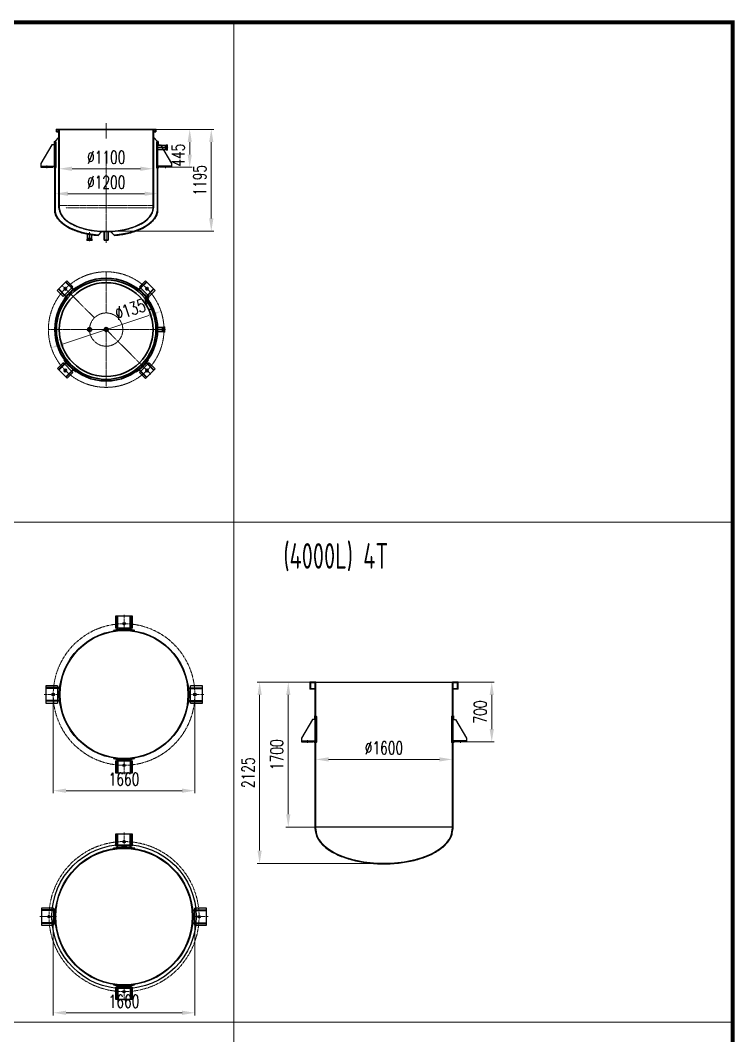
# Model space of a CAD drawing. Header units: inches. Extents: x -169 to 133840, y -13253 to 11464.
# Drawn here: x 26689 to 35066, y -2427 to 9483 of the extents above; entities that cross this region are included whole.
import ezdxf

# ---------------------------------------------------------------- set-up
doc = ezdxf.new("R2010")
doc.units = ezdxf.units.IN
doc.header["$MEASUREMENT"] = 0
for name, pattern in [('ACAD_ISO02W100', [15, 12, -3]), ('CENTER', [50.8, 31.75, -6.35, 6.35, -6.35]), ('CENTER2', [1.125, 0.75, -0.125, 0.125, -0.125]), ('DASHED2', [9.525, 6.35, -3.175])]:
    doc.linetypes.add(name, pattern=pattern)
for name, color, linetype, lineweight in [('00', 93, 'Continuous', 25), ('1', 1, 'Continuous', 15), ('cc', 93, 'Continuous', 15), ('lk', 7, 'Continuous', 30), ('xx', 1, 'ACAD_ISO02W100', 15), ('zx', 1, 'CENTER2', 15), ('中心线', 1, 'CENTER', 18)]:
    doc.layers.add(name, color=color, linetype=linetype, lineweight=lineweight)
doc.styles.get("Standard").update_dxf_attribs({"font": 'isocp.shx', "width": 0.707, "bigfont": 'hztxt.shx'})
doc.styles.add('style1', font='txt.shx', dxfattribs={"width": 0.7})
doc.dimstyles.new('iso-025', dxfattribs={"dimscale": 60, "dimtxt": 2.5, "dimasz": 2.5, "dimexe": 0.5, "dimexo": 0, "dimgap": 1, "dimtad": 1, "dimdec": 0, "dimdsep": 46, "dimtxsty": 'style1', "dimcen": 3, "dimclrd": 256, "dimclre": 256, "dimclrt": 256, "dimadec": 0, "dimazin": 2, "dimtfac": 1, "dimtdec": 0, "dimtmove": 0, "dimatfit": 0, "dimfxl": 0, "dimtolj": 1, "dimtzin": 0, "dimlwd": -1, "dimlwe": -1, "dimarcsym": 0})

# ---------------------------------------------------------------- blocks, each defined once
blk = doc.blocks.new('A$C0A10510D')
at = {"layer": 'lk'}
for p, q in [((14, 56), (0, 56)), ((0, 8), (0, 56)), ((14, 8), (0, 8)), ((18, 64), (14, 56)), ((14, 8), (14, 56)), ((18, 0), (14, 8)), ((21, 64), (18, 64)), ((18, 64), (18, 0)), ((21, 0), (21, 64)), ((21, 0), (18, 0))]:
    blk.add_line(p, q, dxfattribs=at)
at = {"layer": 'xx'}
for p, q in [((21, 54), (0, 54)), ((21, 10), (0, 10))]:
    blk.add_line(p, q, dxfattribs=at)
blk = doc.blocks.new('A$C325A4956')
at = {"layer": 'lk'}
for p, q in [((0, 8), (0, 56)), ((14, 56), (0, 56)), ((14, 8), (0, 8)), ((18, 64), (14, 56)), ((14, 8), (14, 56)), ((18, 0), (14, 8)), ((18, 64), (18, 0)), ((21, 64), (18, 64)), ((21, 0), (18, 0)), ((21, 0), (21, 64))]:
    blk.add_line(p, q, dxfattribs=at)
at = {"layer": 'xx'}
for p, q in [((21, 54), (0, 54)), ((21, 10), (0, 10))]:
    blk.add_line(p, q, dxfattribs=at)
blk = doc.blocks.new('A$C145C76D1')
at = {"layer": 'lk'}
for p, q in [((72, 56), (14, 56)), ((72, 8), (14, 8))]:
    blk.add_line(p, q, dxfattribs=at)
at = {"layer": 'zx'}
blk.add_line((0, 32), (104, 32), dxfattribs=at)
at = {"layer": 'lk'}
blk.add_blockref('A$C0A10510D', (72, 0), dxfattribs=at)
at = {"layer": 'zx'}
blk.add_blockref('A$C325A4956', (72, 0), dxfattribs=at)
blk = doc.blocks.new('A1.5T3')
for p, q in [((5355, 15451), (5355, 15152)), ((5376, 15459), (5363, 15459)), ((5370, 15169), (5370, 15419)), ((5370, 15419), (5400, 15419)), ((5376, 15459), (5376, 15419)), ((5400, 15419), (5530, 15199)), ((5363, 15144), (5376, 15144)), ((5530, 15169), (5370, 15169)), ((5376, 15169), (5376, 15144)), ((5390, 15155), (5390, 15169)), ((5530, 15155), (5390, 15155)), ((5445, 15169), (5445, 15155)), ((5530, 15155), (5460, 15155)), ((5475, 15169), (5475, 15155)), ((5530, 15199), (5530, 15169)), ((5530, 15169), (5530, 15155))]:
    blk.add_line(p, q)
at = {"linetype": 'DASHED2'}
blk.add_line((5368, 15459), (5368, 15144), dxfattribs=at)
for centre, start, end in [((5363, 15451), 90, 180), ((5363, 15152), 180, 270)]:
    blk.add_arc(centre, 8, start, end)
at = {"layer": '中心线'}
blk.add_line((5460, 15144), (5460, 15182), dxfattribs=at)
blk = doc.blocks.new('*D116')
at = {"layer": 'cc'}
for p, q in [((27146, 7693), (27146, 7772)), ((27296, 7742), (28096, 7742)), ((28246, 7693), (28246, 7772))]:
    blk.add_line(p, q, dxfattribs=at)
for points in [[(27296, 7767), (27296, 7717), (27146, 7742)], [(28096, 7767), (28096, 7717), (28246, 7742)]]:
    blk.add_solid(points, dxfattribs=at)
at = {"layer": 'Defpoints', "color": 0}
for p in [(28246, 7742), (27146, 7693), (28246, 7693)]:
    blk.add_point(p, dxfattribs=at)
at = {"layer": 'cc', "insert": (27696, 7877), "char_height": 150, "attachment_point": 5, "style": 'style1'}
blk.add_mtext('\\A1;{\\Ftxt.shx|c0;%%c}1100', dxfattribs=at)
blk = doc.blocks.new('*D117')
at = {"layer": 'cc'}
for p, q in [((27096, 7444), (27096, 7479)), ((27246, 7449), (28146, 7449)), ((28296, 7451), (28296, 7419))]:
    blk.add_line(p, q, dxfattribs=at)
for points in [[(27246, 7474), (27246, 7424), (27096, 7449)], [(28146, 7474), (28146, 7424), (28296, 7449)]]:
    blk.add_solid(points, dxfattribs=at)
at = {"layer": 'Defpoints', "color": 0}
for p in [(27096, 7444), (28296, 7451), (28296, 7449)]:
    blk.add_point(p, dxfattribs=at)
at = {"layer": 'cc', "insert": (27696, 7584), "char_height": 150, "attachment_point": 5, "style": 'style1'}
blk.add_mtext('\\A1;{\\Ftxt.shx|c0;%%c}1200', dxfattribs=at)
blk = doc.blocks.new('*D118')
at = {"layer": 'cc'}
for p, q in [((28202, 8204), (28705, 8204)), ((28675, 8054), (28675, 7909)), ((28391, 7759), (28705, 7759))]:
    blk.add_line(p, q, dxfattribs=at)
for points in [[(28650, 8054), (28700, 8054), (28675, 8204)], [(28650, 7909), (28700, 7909), (28675, 7759)]]:
    blk.add_solid(points, dxfattribs=at)
at = {"layer": 'Defpoints', "color": 0}
for p in [(28202, 8204), (28391, 7759), (28675, 7759)]:
    blk.add_point(p, dxfattribs=at)
at = {"layer": 'cc', "insert": (28540, 7902), "char_height": 150, "attachment_point": 5, "rotation": 90, "style": 'style1'}
blk.add_mtext('\\A1;445', dxfattribs=at)
blk = doc.blocks.new('*D119')
at = {"layer": 'cc'}
blk.add_line((27195, 5689), (28196, 6022), dxfattribs=at)
for points in [[(28188, 6046), (28204, 5998), (28339, 6070)], [(27187, 5713), (27203, 5665), (27053, 5642)]]:
    blk.add_solid(points, dxfattribs=at)
at = {"layer": 'Defpoints', "color": 0}
for p in [(28339, 6070), (27053, 5642)]:
    blk.add_point(p, dxfattribs=at)
at = {"layer": 'cc', "insert": (28019, 6106), "char_height": 150, "attachment_point": 5, "rotation": 18.4048, "style": 'style1'}
blk.add_mtext('\\A1;{\\Ftxt.shx|c0;%%c1356}', dxfattribs=at)
blk = doc.blocks.new('*D120')
at = {"layer": 'cc'}
for p, q in [((28280, 8204), (28958, 8204)), ((28928, 8054), (28928, 7159)), ((27696, 7009), (28958, 7009))]:
    blk.add_line(p, q, dxfattribs=at)
for points in [[(28903, 8054), (28953, 8054), (28928, 8204)], [(28903, 7159), (28953, 7159), (28928, 7009)]]:
    blk.add_solid(points, dxfattribs=at)
at = {"layer": 'Defpoints', "color": 0}
for p in [(28280, 8204), (27696, 7009), (28928, 7009)]:
    blk.add_point(p, dxfattribs=at)
at = {"layer": 'cc', "insert": (28793, 7607), "char_height": 150, "attachment_point": 5, "rotation": 90, "style": 'style1'}
blk.add_mtext('\\A1;1195', dxfattribs=at)
blk = doc.blocks.new('*D195')
at = {"layer": 'cc'}
for p, q in [((27075, 1550), (27075, 417)), ((28735, 1550), (28735, 417)), ((27225, 447), (28585, 447))]:
    blk.add_line(p, q, dxfattribs=at)
for points in [[(27225, 472), (27225, 422), (27075, 447)], [(28585, 472), (28585, 422), (28735, 447)]]:
    blk.add_solid(points, dxfattribs=at)
at = {"layer": 'Defpoints', "color": 0}
for p in [(27075, 1550), (28735, 1550), (28735, 447)]:
    blk.add_point(p, dxfattribs=at)
at = {"layer": 'cc', "insert": (27905, 582), "char_height": 150, "attachment_point": 5, "style": 'style1'}
blk.add_mtext('\\A1;1660', dxfattribs=at)
blk = doc.blocks.new('*D201')
at = {"layer": 'cc'}
for p, q in [((27075, -1055), (27075, -2188)), ((28735, -1056), (28735, -2188)), ((27225, -2158), (28585, -2158))]:
    blk.add_line(p, q, dxfattribs=at)
for points in [[(27225, -2133), (27225, -2183), (27075, -2158)], [(28585, -2133), (28585, -2183), (28735, -2158)]]:
    blk.add_solid(points, dxfattribs=at)
at = {"layer": 'Defpoints', "color": 0}
for p in [(27075, -1055), (28735, -1056), (28735, -2158)]:
    blk.add_point(p, dxfattribs=at)
at = {"layer": 'cc', "insert": (27905, -2023), "char_height": 150, "attachment_point": 5, "style": 'style1'}
blk.add_mtext('\\A1;1660', dxfattribs=at)
blk = doc.blocks.new('*D253')
at = {"layer": 'cc'}
for p, q in [((29980, 1720), (29465, 1720)), ((29495, 1570), (29495, -255)), ((30953, -405), (29465, -405))]:
    blk.add_line(p, q, dxfattribs=at)
for points in [[(29470, 1570), (29520, 1570), (29495, 1720)], [(29470, -255), (29520, -255), (29495, -405)]]:
    blk.add_solid(points, dxfattribs=at)
at = {"layer": 'Defpoints', "color": 0}
for p in [(29980, 1720), (29495, -405), (30953, -405)]:
    blk.add_point(p, dxfattribs=at)
at = {"layer": 'cc', "insert": (29360, 658), "char_height": 150, "attachment_point": 5, "rotation": 90, "style": 'style1'}
blk.add_mtext('\\A1;2125', dxfattribs=at)
blk = doc.blocks.new('*D251')
at = {"layer": 'cc'}
for p, q in [((30158, 1720), (29801, 1720)), ((29831, 1570), (29831, 170)), ((30158, 20), (29801, 20))]:
    blk.add_line(p, q, dxfattribs=at)
for points in [[(29806, 1570), (29856, 1570), (29831, 1720)], [(29806, 170), (29856, 170), (29831, 20)]]:
    blk.add_solid(points, dxfattribs=at)
at = {"layer": 'Defpoints', "color": 0}
for p in [(30158, 1720), (29831, 20), (30158, 20)]:
    blk.add_point(p, dxfattribs=at)
at = {"layer": 'cc', "insert": (29696, 870), "char_height": 150, "attachment_point": 5, "rotation": 90, "style": 'style1'}
blk.add_mtext('\\A1;1700', dxfattribs=at)
blk = doc.blocks.new('*D252')
at = {"layer": 'cc'}
for p, q in [((30153, 1038), (30153, 784)), ((31753, 1010), (31753, 784)), ((30303, 814), (31603, 814))]:
    blk.add_line(p, q, dxfattribs=at)
for points in [[(30303, 839), (30303, 789), (30153, 814)], [(31603, 839), (31603, 789), (31753, 814)]]:
    blk.add_solid(points, dxfattribs=at)
at = {"layer": 'Defpoints', "color": 0}
for p in [(30153, 1038), (31753, 1010), (31753, 814)]:
    blk.add_point(p, dxfattribs=at)
at = {"layer": 'cc', "insert": (30953, 949), "char_height": 150, "attachment_point": 5, "style": 'style1'}
blk.add_mtext('\\A1;%%C1600', dxfattribs=at)
blk = doc.blocks.new('A$C4BBC1FBF')
at = {"layer": 'lk'}
for points in [[(0, 0), (60, 0), (60, 80), (0, 80)], [(3, 3), (57, 3), (57, 77), (3, 77)]]:
    blk.add_lwpolyline(points, close=True, dxfattribs=at)
blk = doc.blocks.new('*D254')
at = {"layer": 'cc'}
for p, q in [((31819, 1720), (32247, 1720)), ((32217, 1570), (32217, 1170)), ((31922, 1020), (32247, 1020))]:
    blk.add_line(p, q, dxfattribs=at)
for points in [[(32192, 1570), (32242, 1570), (32217, 1720)], [(32192, 1170), (32242, 1170), (32217, 1020)]]:
    blk.add_solid(points, dxfattribs=at)
at = {"layer": 'Defpoints', "color": 0}
for p in [(31819, 1720), (31922, 1020), (32217, 1020)]:
    blk.add_point(p, dxfattribs=at)
at = {"layer": 'cc', "insert": (32082, 1370), "char_height": 150, "attachment_point": 5, "rotation": 90, "style": 'style1'}
blk.add_mtext('\\A1;700', dxfattribs=at)

msp = doc.modelspace()

# ---------------------------------------------------------------- linework, layer by layer
at = {"lineweight": 30}
for p, q in [((27235.8, 6428.5), (27122.6, 6315.3)), ((27122.6, 6315.3), (27192.9, 6245)), ((27135, 6327.7), (27223.4, 6239.3)), ((27139.3, 6332), (27227.1, 6244.1)), ((27289.4, 6341.6), (27209.5, 6261.7)), ((27219.2, 6411.9), (27307, 6324)), ((27223.4, 6416.1), (27311.8, 6327.7)), ((27306.1, 6358.2), (27235.8, 6428.5)), ((27283.6, 6347.4), (27287.9, 6351.6)), ((27306.1, 6358.2), (27293.7, 6345.8)), ((27345.5, 6344.7), (27342.2, 6349.7)), ((28045.5, 6344.7), (28048.8, 6349.7)), ((28167.6, 6416.1), (28079.2, 6327.7)), ((28171.9, 6411.9), (28084, 6324)), ((28155.2, 6428.5), (28085, 6358.2)), ((28097.3, 6345.8), (28085, 6358.2)), ((28181.5, 6261.7), (28101.6, 6341.6)), ((28103.2, 6351.6), (28107.4, 6347.4)), ((28268.4, 6315.3), (28155.2, 6428.5)), ((28251.8, 6332), (28163.9, 6244.1)), ((28256, 6327.7), (28167.6, 6239.3)), ((28198.1, 6245), (28268.4, 6315.3)), ((27205.3, 6257.4), (27192.9, 6245)), ((27199.5, 6263.3), (27203.7, 6267.5)), ((27206.4, 6205.6), (27201.4, 6208.9)), ((28184.6, 6205.6), (28189.6, 6208.9)), ((28198.1, 6245), (28185.7, 6257.4)), ((28187.3, 6267.5), (28191.5, 6263.3)), ((27206.4, 5505.6), (27201.4, 5502.3)), ((28184.6, 5505.6), (28189.6, 5502.3)), ((27192.9, 5466.2), (27125.6, 5398.9)), ((27125.6, 5398.9), (27238.8, 5285.7)), ((27137, 5385.5), (27223.4, 5471.9)), ((27140.9, 5380.9), (27227.1, 5467.1)), ((27192.9, 5466.2), (27205.3, 5453.8)), ((27203.7, 5443.7), (27199.5, 5448)), ((27209.5, 5449.5), (27289.4, 5369.6)), ((27222.2, 5302.4), (27307, 5387.2)), ((27225.4, 5297.1), (27311.8, 5383.5)), ((27287.9, 5359.6), (27283.6, 5363.8)), ((27293.7, 5365.4), (27306.1, 5353)), ((27345.5, 5366.5), (27342.2, 5361.5)), ((28045.5, 5366.5), (28048.8, 5361.5)), ((28167.6, 5295.1), (28079.2, 5383.5)), ((28171.9, 5299.3), (28084, 5387.2)), ((28085, 5353), (28097.3, 5365.4)), ((28101.6, 5369.6), (28181.5, 5449.5)), ((28107.4, 5363.8), (28103.2, 5359.6)), ((28155.2, 5282.7), (28268.4, 5395.9)), ((28251.8, 5379.3), (28163.9, 5467.1)), ((28256, 5383.5), (28167.6, 5471.9)), ((28185.7, 5453.8), (28198.1, 5466.2)), ((28191.5, 5448), (28187.3, 5443.7)), ((28268.4, 5395.9), (28198.1, 5466.2)), ((27238.8, 5285.7), (27306.1, 5353)), ((28085, 5353), (28155.2, 5282.7))]:
    msp.add_line(p, q, dxfattribs=at)
for p, q in [((28005.2, 2494.1), (27805.2, 2494.1)), ((27805.2, 2494.1), (27805.2, 2354.1)), ((27825.2, 2334.1), (27825.2, 2494.1)), ((27833.2, 2335.3), (27833.2, 2494.1)), ((27977.2, 2335.3), (27977.2, 2494.1)), ((27985.2, 2494.1), (27985.2, 2334.1)), ((27985.2, 2354.1), (27985.2, 2494.1)), ((28005.2, 2354.1), (28005.2, 2494.1)), ((27782.4, 2318.8), (27780.8, 2326.6)), ((27825.2, 2354.1), (27805.2, 2354.1)), ((27825.2, 2364.1), (27833.2, 2364.1)), ((27977.2, 2354.1), (27833.2, 2354.1)), ((27985.2, 2364.1), (27977.2, 2364.1)), ((27985.2, 2334.1), (27985.2, 2364.1)), ((28005.2, 2354.1), (27985.2, 2354.1)), ((28027.9, 2318.8), (28029.5, 2326.6)), ((26986.2, 1675.6), (26986.2, 1475.6)), ((27126.2, 1675.6), (26986.2, 1675.6)), ((27126.2, 1675.6), (27126.2, 1655.6)), ((27161.5, 1698.3), (27153.7, 1699.9)), ((28648.4, 1697.8), (28656.2, 1699.5)), ((28683.7, 1655.1), (28683.7, 1675.1)), ((28823.7, 1675.1), (28683.7, 1675.1)), ((28823.7, 1475.1), (28823.7, 1675.1)), ((30147.5, -4.8), (30147.5, 1720.2)), ((30153.5, 1720.2), (30147.5, 1720.2)), ((30153.5, -4.8), (30153.5, 1720.2)), ((30153.5, 1720.2), (31753.5, 1720.2)), ((31753.5, 1720.2), (31753.5, -4.8)), ((31753.5, 1720.2), (31759.5, 1720.2)), ((31759.5, 1720.2), (31759.5, -4.8)), ((27126.2, 1655.6), (26986.2, 1655.6)), ((26986.2, 1655.6), (27146.2, 1655.6)), ((27145, 1647.6), (26986.2, 1647.6)), ((27146.2, 1655.6), (27116.2, 1655.6)), ((27116.2, 1655.6), (27116.2, 1647.6)), ((27126.2, 1647.6), (27126.2, 1503.6)), ((28663.7, 1655.1), (28823.7, 1655.1)), ((28664.9, 1647.1), (28823.7, 1647.1)), ((28683.7, 1503.1), (28683.7, 1647.1)), ((28693.7, 1655.1), (28693.7, 1647.1)), ((27145, 1503.6), (26986.2, 1503.6)), ((27146.2, 1495.6), (26986.2, 1495.6)), ((26986.2, 1475.6), (27126.2, 1475.6)), ((27116.2, 1495.6), (27116.2, 1503.6)), ((27126.2, 1495.6), (27126.2, 1475.6)), ((27161.5, 1452.8), (27153.7, 1451.2)), ((28648.4, 1452.4), (28656.2, 1450.8)), ((28663.7, 1495.1), (28693.7, 1495.1)), ((28823.7, 1495.1), (28663.7, 1495.1)), ((28664.9, 1503.1), (28823.7, 1503.1)), ((28683.7, 1475.1), (28683.7, 1495.1)), ((28683.7, 1495.1), (28823.7, 1495.1)), ((28683.7, 1475.1), (28823.7, 1475.1)), ((28693.7, 1495.1), (28693.7, 1503.1)), ((27782, 831.9), (27780.4, 824.1)), ((27804.7, 796.6), (27824.7, 796.6)), ((27804.7, 796.6), (27804.7, 656.6)), ((27824.7, 816.6), (27824.7, 786.6)), ((27824.7, 656.6), (27824.7, 816.6)), ((27824.7, 796.6), (27824.7, 656.6)), ((27824.7, 786.6), (27832.7, 786.6)), ((27832.7, 815.4), (27832.7, 656.6)), ((27832.7, 796.6), (27976.7, 796.6)), ((27976.7, 815.4), (27976.7, 656.6)), ((27984.7, 786.6), (27976.7, 786.6)), ((27984.7, 816.6), (27984.7, 656.6)), ((27984.7, 796.6), (28004.7, 796.6)), ((28004.7, 656.6), (28004.7, 796.6)), ((28027.4, 831.9), (28029.1, 824.1)), ((27804.7, 656.6), (28004.7, 656.6)), ((31753.5, 20.2), (30153.5, 20.2)), ((28005.2, -61), (27805.2, -61)), ((27805.2, -61), (27805.2, -201)), ((27825.2, -221), (27825.2, -61)), ((27833.2, -219.8), (27833.2, -61)), ((27977.2, -219.8), (27977.2, -61)), ((27985.2, -61), (27985.2, -221)), ((27985.2, -201), (27985.2, -61)), ((28005.2, -201), (28005.2, -61)), ((27782.4, -236.4), (27780.8, -228.5)), ((27825.2, -201), (27805.2, -201)), ((27825.2, -191), (27833.2, -191)), ((27977.2, -201), (27833.2, -201)), ((27985.2, -191), (27977.2, -191)), ((27985.2, -221), (27985.2, -191)), ((28005.2, -201), (27985.2, -201)), ((28027.9, -236.4), (28029.5, -228.5)), ((27076.2, -929.6), (26936.2, -929.6)), ((26936.2, -929.6), (26936.2, -1129.6)), ((26936.2, -949.6), (27096.2, -949.6)), ((27076.2, -949.6), (26936.2, -949.6)), ((27066.2, -949.6), (27066.2, -957.6)), ((27096.2, -949.6), (27066.2, -949.6)), ((27076.2, -929.6), (27076.2, -949.6)), ((27111.5, -906.9), (27103.7, -905.2)), ((28698.4, -907.3), (28706.2, -905.7)), ((28713.7, -950), (28873.7, -950)), ((28733.7, -950), (28733.7, -930)), ((28873.7, -930), (28733.7, -930)), ((28743.7, -950), (28743.7, -958)), ((28873.7, -1130), (28873.7, -930)), ((27095, -957.6), (26936.2, -957.6)), ((27076.2, -957.6), (27076.2, -1101.6)), ((28714.9, -958), (28873.7, -958)), ((28733.7, -1102), (28733.7, -958)), ((27095, -1101.6), (26936.2, -1101.6)), ((27096.2, -1109.6), (26936.2, -1109.6)), ((26936.2, -1129.6), (27076.2, -1129.6)), ((27066.2, -1109.6), (27066.2, -1101.6)), ((27076.2, -1109.6), (27076.2, -1129.6)), ((27111.5, -1152.3), (27103.7, -1153.9)), ((28698.4, -1152.7), (28706.2, -1154.4)), ((28713.7, -1110), (28743.7, -1110)), ((28873.7, -1110), (28713.7, -1110)), ((28714.9, -1102), (28873.7, -1102)), ((28733.7, -1130), (28733.7, -1110)), ((28733.7, -1110), (28873.7, -1110)), ((28733.7, -1130), (28873.7, -1130)), ((28743.7, -1110), (28743.7, -1102)), ((27782, -1823.2), (27780.4, -1831.1)), ((27804.7, -1858.6), (27824.7, -1858.6)), ((27804.7, -1858.6), (27804.7, -1998.6)), ((27824.7, -1838.6), (27824.7, -1868.6)), ((27824.7, -1998.6), (27824.7, -1838.6)), ((27824.7, -1858.6), (27824.7, -1998.6)), ((27824.7, -1868.6), (27832.7, -1868.6)), ((27832.7, -1839.8), (27832.7, -1998.6)), ((27832.7, -1858.6), (27976.7, -1858.6)), ((27976.7, -1839.8), (27976.7, -1998.6)), ((27984.7, -1868.6), (27976.7, -1868.6)), ((27984.7, -1838.6), (27984.7, -1998.6)), ((27984.7, -1858.6), (28004.7, -1858.6)), ((28004.7, -1998.6), (28004.7, -1858.6)), ((28027.4, -1823.2), (28029.1, -1831.1)), ((27804.7, -1998.6), (28004.7, -1998.6))]:
    msp.add_line(p, q)
for centre, radius in [((27695.5, 5855.6), 603), ((27695.5, 5855.6), 583.7), ((27695.5, 5855.6), 550), ((27216.3, 6334.8), 15), ((28174.7, 6334.8), 15), ((27500.5, 5855.6), 23), ((27500.5, 5855.6), 20), ((27695.5, 5855.6), 23), ((27695.5, 5855.6), 20), ((27216.3, 5376.4), 15), ((28174.7, 5376.4), 15)]:
    msp.add_circle(centre, radius, dxfattribs=at)
for centre, radius in [((27905.1, 2405.3), 15), ((27904.9, 1575.3), 756), ((27904.9, 1575.3), 750), ((27074.9, 1575.5), 15), ((28734.9, 1575.1), 15), ((27904.7, 745.3), 15), ((27904.9, -1029.8), 846), ((27904.9, -1029.8), 806), ((27904.9, -1029.8), 800), ((27905.1, -149.8), 15), ((27024.9, -1029.6), 15), ((28784.9, -1030), 15), ((27904.7, -1909.8), 15)]:
    msp.add_circle(centre, radius)
for centre, radius, start, end in [((27626.2, 5924.9), 511, 123.76955, 146.23045), ((27626.2, 5924.9), 505, 123.76955, 146.23045), ((27626.2, 5924.9), 511, 123.76955, 135), ((27764.8, 5924.9), 505, 33.76955, 56.23045), ((27764.8, 5924.9), 511, 45, 56.23045), ((27764.8, 5924.9), 511, 33.76955, 56.23045), ((27626.2, 5924.9), 511, 135, 146.23045), ((27764.8, 5924.9), 511, 33.76955, 45), ((27626.2, 5786.3), 511, 213.76955, 225), ((27626.2, 5786.3), 511, 213.76955, 236.23045), ((27626.2, 5786.3), 505, 213.76955, 236.23045), ((27764.8, 5786.3), 505, 303.76955, 326.23045), ((27764.8, 5786.3), 511, 303.76955, 326.23045), ((27764.8, 5786.3), 511, 315, 326.23045), ((27626.2, 5786.3), 511, 225, 236.23045), ((27764.8, 5786.3), 511, 303.76955, 315)]:
    msp.add_arc(centre, radius, start, end, dxfattribs=at)
for centre, radius, start, end in [((27905.2, 1726.3), 613, 78.29618, 101.70382), ((27905.2, 1726.3), 613, 90, 101.70382), ((27905.2, 1726.3), 605, 78.29618, 101.70382), ((27905.2, 1726.3), 613, 78.29618, 90), ((27753.9, 1575.6), 613, 168.29618, 180), ((27753.9, 1575.6), 613, 168.29618, 191.70382), ((27753.9, 1575.6), 605, 168.29618, 191.70382), ((28055.9, 1575.1), 605, 348.29618, 11.70382), ((28055.9, 1575.1), 613, 348.29618, 11.70382), ((28055.9, 1575.1), 613, 0, 11.70382), ((27753.9, 1575.6), 613, 180, 191.70382), ((28055.9, 1575.1), 613, 348.29618, 0), ((27904.7, 1424.3), 613, 258.29618, 281.70382), ((27904.7, 1424.3), 613, 258.29618, 270), ((27904.7, 1424.3), 605, 258.29618, 281.70382), ((27904.7, 1424.3), 613, 270, 281.70382), ((27905.2, -828.8), 613, 78.29618, 101.70382), ((27905.2, -828.8), 613, 90, 101.70382), ((27905.2, -828.8), 605, 78.29618, 101.70382), ((27905.2, -828.8), 613, 78.29618, 90), ((27703.9, -1029.6), 613, 168.29618, 191.70382), ((27703.9, -1029.6), 613, 168.29618, 180), ((27703.9, -1029.6), 605, 168.29618, 191.70382), ((28105.9, -1030), 605, 348.29618, 11.70382), ((28105.9, -1030), 613, 348.29618, 11.70382), ((28105.9, -1030), 613, 360, 11.70382), ((27703.9, -1029.6), 613, 180, 191.70382), ((28105.9, -1030), 613, 348.29618, 360), ((27904.7, -1230.8), 613, 258.29618, 281.70382), ((27904.7, -1230.8), 613, 258.29618, 270), ((27904.7, -1230.8), 605, 258.29618, 281.70382), ((27904.7, -1230.8), 613, 270, 281.70382)]:
    msp.add_arc(centre, radius, start, end)
for centre, major_axis, start_param, end_param in [((27695.5, 7284.2), (-550, 0), 0, 3.1415927), ((30953.5, -4.8), (800, 0), 3.1415927, 6.2831853)]:
    msp.add_ellipse(centre, major_axis=major_axis, ratio=0.5, start_param=start_param, end_param=end_param)
for points, knots in [([(27141.5, 7284.2), (27141.5, 7275.7), (27142.3, 7267.1), (27145.4, 7250.1), (27147.7, 7241.6), (27155.4, 7220.5), (27161.8, 7208), (27177.9, 7183.6), (27187.6, 7171.7), (27210.2, 7148.8), (27223, 7137.7), (27251.4, 7116.6), (27267.1, 7106.6), (27301, 7087.7), (27319.2, 7078.8), (27357.9, 7062.5), (27378.4, 7054.9), (27421.1, 7041.4), (27443.4, 7035.3), (27489.5, 7024.9), (27513.2, 7020.4), (27561.6, 7013.2), (27586.4, 7010.4), (27636.3, 7006.5), (27661.6, 7005.5), (27712.1, 7005.1), (27737.4, 7005.7), (27787.6, 7008.8), (27812.5, 7011.2), (27861.3, 7017.7), (27885.3, 7021.7), (27932, 7031.5), (27954.7, 7037.2), (27998.2, 7050.1), (28019.2, 7057.3), (28058.8, 7073), (28077.6, 7081.6), (28112.7, 7099.9), (28128.9, 7109.7), (28158.7, 7130.4), (28172.2, 7141.2), (28196.1, 7163.7), (28206.5, 7175.5), (28224.1, 7199.5), (28231.3, 7211.9), (28242.2, 7237.1), (28245.9, 7250), (28249, 7270), (28249.5, 7277.1), (28249.5, 7284.2)], [0, 0, 0, 0, 0.0907431, 0.0907431, 0.1814863, 0.1814863, 0.3188474, 0.3188474, 0.4562085, 0.4562085, 0.5935696, 0.5935696, 0.7309306, 0.7309306, 0.8682917, 0.8682917, 1.0056528, 1.0056528, 1.1430139, 1.1430139, 1.280375, 1.280375, 1.4177361, 1.4177361, 1.5550971, 1.5550971, 1.6924582, 1.6924582, 1.8298193, 1.8298193, 1.9671804, 1.9671804, 2.1045415, 2.1045415, 2.2419026, 2.2419026, 2.3792637, 2.3792637, 2.5166247, 2.5166247, 2.6539858, 2.6539858, 2.7913469, 2.7913469, 2.928708, 2.928708, 3.0660691, 3.0660691, 3.1415927, 3.1415927, 3.1415927, 3.1415927]), ([(30147.5, -4.8), (30147.5, -16.1), (30148.4, -27.5), (30152.1, -50), (30154.9, -61.3), (30164.1, -88.9), (30171.6, -105.2), (30190.4, -137.1), (30201.8, -152.7), (30228.1, -183.1), (30243.1, -197.8), (30276.5, -226.2), (30294.9, -239.9), (30334.9, -266), (30356.4, -278.4), (30402.3, -301.9), (30426.7, -312.9), (30477.9, -333.3), (30504.8, -342.7), (30560.5, -359.9), (30589.4, -367.6), (30648.9, -381.2), (30679.5, -387.1), (30741.8, -397), (30773.5, -401), (30837.8, -407), (30870.3, -409), (30935.5, -411.1), (30968.2, -411.1), (31033.4, -409.2), (31065.9, -407.2), (31130.2, -401.3), (31162, -397.4), (31224.4, -387.6), (31255, -381.8), (31314.6, -368.3), (31343.6, -360.6), (31399.5, -343.6), (31426.4, -334.2), (31477.8, -313.9), (31502.2, -303), (31548.3, -279.6), (31570, -267.3), (31610.1, -241.2), (31628.6, -227.6), (31662.3, -199.2), (31677.4, -184.5), (31704, -154.2), (31715.4, -138.6), (31734.5, -106.8), (31742.1, -90.5), (31753.4, -57.6), (31757, -40.9), (31759.2, -17.7), (31759.5, -11.3), (31759.5, -4.8)], [3.1415927, 3.1415927, 3.1415927, 3.1415927, 3.2240787, 3.2240787, 3.3065648, 3.3065648, 3.428635, 3.428635, 3.5507052, 3.5507052, 3.6727754, 3.6727754, 3.7948456, 3.7948456, 3.9169158, 3.9169158, 4.038986, 4.038986, 4.1610563, 4.1610563, 4.2831265, 4.2831265, 4.4051967, 4.4051967, 4.5272669, 4.5272669, 4.6493371, 4.6493371, 4.7714073, 4.7714073, 4.8934775, 4.8934775, 5.0155477, 5.0155477, 5.1376179, 5.1376179, 5.2596882, 5.2596882, 5.3817584, 5.3817584, 5.5038286, 5.5038286, 5.6258988, 5.6258988, 5.747969, 5.747969, 5.8700392, 5.8700392, 5.9921094, 5.9921094, 6.1141796, 6.1141796, 6.2362498, 6.2362498, 6.2831853, 6.2831853, 6.2831853, 6.2831853])]:
    msp.add_open_spline(points, degree=3, knots=knots)
at = {"layer": '00', "color": 7, "const_width": 48}
msp.add_lwpolyline([(35042, -7760.9), (35042, 9459.1), (11642, 9459.1), (11642, -7760.9), (35042, -7760.9)], dxfattribs=at)
at = {"layer": '1', "ltscale": 2.5}
for p, q in [((29192, 9459.1), (29192, -7760.9)), ((11642, 3595), (35042, 3595)), ((11642, -2269.1), (35042, -2269.1))]:
    msp.add_line(p, q, dxfattribs=at)
at = {"layer": 'lk'}
for p, q in [((27141.5, 8112.5), (27092.5, 8063.5)), ((27141.5, 8108.2), (27095.5, 8062.2)), ((27141.5, 8204.2), (27141.5, 7284.2)), ((28249.5, 8204.2), (27141.5, 8204.2)), ((27145.5, 8204.2), (27145.5, 7284.2)), ((28245.5, 8204.2), (28245.5, 7284.2)), ((28249.5, 8204.2), (28249.5, 7284.2)), ((28249.5, 8112.5), (28298.5, 8063.5)), ((28249.5, 8108.2), (28295.5, 8062.2)), ((27092.5, 8063.5), (27092.5, 7259.2)), ((27095.5, 8062.2), (27092.5, 8062.2)), ((27095.5, 8062.2), (27093.4, 8064.3)), ((27095.5, 8062.2), (27095.5, 7259.2)), ((28295.5, 8062.2), (28297.6, 8064.3)), ((28295.5, 8062.2), (28298.5, 8062.2)), ((28295.5, 8062.2), (28295.5, 7259.2)), ((28298.5, 8063.5), (28298.5, 7259.2)), ((28389.5, 8014.2), (28300.5, 8014.2)), ((28389.5, 7966.2), (28300.5, 7966.2)), ((27475.2, 6925.5), (27475.2, 6975.1)), ((27523.2, 6925.5), (27523.2, 6966.8)), ((27596.1, 6960.3), (27641.3, 7005.6)), ((27599.9, 6959.8), (27645.5, 7005.5)), ((27671.5, 6904.2), (27671.5, 7004.5)), ((27719.5, 6904.2), (27719.5, 7004.5)), ((27791.2, 6959.8), (27745.5, 7005.5)), ((27794.9, 6960.3), (27749.7, 7005.6)), ((27671.5, 6904.2), (27719.5, 6904.2))]:
    msp.add_line(p, q, dxfattribs=at)
for points in [[(27111.5, 8174.2), (27141.5, 8174.2), (27141.5, 8204.2), (27111.5, 8204.2)], [(27114.5, 8177.2), (27138.5, 8177.2), (27138.5, 8201.2), (27114.5, 8201.2)], [(28279.5, 8174.2), (28249.5, 8174.2), (28249.5, 8204.2), (28279.5, 8204.2)], [(28276.5, 8177.2), (28252.5, 8177.2), (28252.5, 8201.2), (28276.5, 8201.2)]]:
    msp.add_lwpolyline(points, close=True, dxfattribs=at)
msp.add_ellipse((27695.5, 7259.2), major_axis=(-600, 0), ratio=0.5, start_param=0, end_param=1.4069226, dxfattribs=at)
at = {"layer": 'lk', "extrusion": (0, 0, -1)}
msp.add_ellipse((27695.5, 7259.2), major_axis=(600, 0), ratio=0.5, start_param=0, end_param=1.4069226, dxfattribs=at)
at = {"layer": 'lk'}
for points in [[(27092.5, 7259.2), (27092.5, 7250), (27093.3, 7240.8), (27097.3, 7218.7), (27101.3, 7205.8), (27112.6, 7180.5), (27119.8, 7168), (27137.3, 7143.7), (27147.6, 7131.8), (27171.1, 7108.9), (27184.3, 7097.8), (27213.3, 7076.6), (27229.2, 7066.5), (27263.3, 7047.3), (27281.6, 7038.3), (27320.3, 7021.5), (27340.8, 7013.7), (27383.4, 6999.5), (27405.6, 6993.1), (27451.5, 6981.8), (27475.2, 6976.8), (27523.6, 6968.5), (27548.3, 6965.1), (27581.3, 6961.7), (27589.3, 6960.9), (27599.9, 6959.8)], [(28298.5, 7259.2), (28298.5, 7250), (28297.7, 7240.8), (28293.7, 7218.7), (28289.7, 7205.8), (28278.4, 7180.5), (28271.2, 7168), (28253.7, 7143.7), (28243.4, 7131.8), (28219.9, 7108.9), (28206.8, 7097.8), (28177.7, 7076.6), (28161.8, 7066.5), (28127.7, 7047.3), (28109.4, 7038.3), (28070.7, 7021.5), (28050.2, 7013.7), (28007.6, 6999.5), (27985.4, 6993.1), (27939.5, 6981.8), (27915.8, 6976.8), (27867.5, 6968.5), (27842.7, 6965.1), (27809.7, 6961.7), (27801.7, 6960.9), (27791.2, 6959.8)]]:
    msp.add_open_spline(points, degree=3, knots=[0, 0, 0, 0, 0.0903688, 0.0903688, 0.2179581, 0.2179581, 0.3455474, 0.3455474, 0.4731367, 0.4731367, 0.600726, 0.600726, 0.7283154, 0.7283154, 0.8559047, 0.8559047, 0.983494, 0.983494, 1.1110833, 1.1110833, 1.2386726, 1.2386726, 1.3662619, 1.3662619, 1.4069226, 1.4069226, 1.4069226, 1.4069226], dxfattribs=at)
at = {"layer": 'xx'}
for p, q in [((27673.5, 6904.2), (27673.5, 7004.5)), ((27717.5, 6904.2), (27717.5, 7004.5))]:
    msp.add_line(p, q, dxfattribs=at)
at = {"layer": 'zx', "ltscale": 5}
for p, q in [((27695.5, 8276.5), (27695.5, 8095.9)), ((27695.5, 7914.8), (27695.5, 6873.2)), ((27695.5, 7309.2), (27145.5, 7309.2)), ((27695.5, 7284.2), (27220.5, 7284.2)), ((28245.5, 7309.2), (27695.5, 7309.2)), ((28245.5, 7284.2), (27695.5, 7284.2)), ((27695.5, 6523.4), (27695.5, 6050.6)), ((27557.6, 5993.5), (27173.8, 6377.3)), ((27027.7, 5855.6), (28380.2, 5855.6)), ((27695.5, 5855.6), (27679.2, 5871.9)), ((27695.5, 5878.6), (27695.5, 5187.8)), ((27695.5, 5855.6), (28217.2, 5333.9))]:
    msp.add_line(p, q, dxfattribs=at)
at = {"layer": 'zx'}
for p, q in [((28287.8, 7990.2), (28421.4, 7990.2)), ((27499.2, 6997.2), (27499.2, 6893.6))]:
    msp.add_line(p, q, dxfattribs=at)
at = {"layer": 'zx', "ltscale": 20}
msp.add_line((27695.5, 5856.6), (27695.5, 5765.7), dxfattribs=at)
at = {"layer": 'zx', "ltscale": 5}
for radius in [677.7, 195]:
    msp.add_circle((27695.5, 5855.6), radius, dxfattribs=at)
at = {"layer": '中心线'}
for p, q in [((27695.5, 5855.6), (27717, 5877.1)), ((27905.2, 2511), (27905.2, 2319.1)), ((27930.7, 2405.3), (27879.6, 2405.3)), ((26969.3, 1575.6), (27161.2, 1575.6)), ((27074.9, 1601.1), (27074.9, 1550)), ((28840.6, 1575.1), (28648.7, 1575.1)), ((28734.9, 1549.6), (28734.9, 1600.7)), ((27879.2, 745.3), (27930.3, 745.3)), ((27904.7, 639.7), (27904.7, 831.6)), ((27905.2, -44.2), (27905.2, -236.1)), ((26919.3, -1029.6), (27111.2, -1029.6)), ((28890.6, -1030), (28698.7, -1030)), ((27904.7, -2015.4), (27904.7, -1823.5))]:
    msp.add_line(p, q, dxfattribs=at)
for centre, radius in [((27904.9, 1575.3), 830), ((27904.9, -1029.8), 880)]:
    msp.add_circle(centre, radius, dxfattribs=at)

# ---------------------------------------------------------------- block references
at = {"xscale": -1}
for p in [(32460.1, -7396.2), (35515.1, -14135.2)]:
    msp.add_blockref('A1.5T3', p, dxfattribs=at)
for p in [(22930.9, -7396.2), (26391.8, -14135.2)]:
    msp.add_blockref('A1.5T3', p)
at = {"layer": 'cc', "xscale": -1}
msp.add_blockref('A$C4BBC1FBF', (30147.5, 1640.2), dxfattribs=at)
at = {"layer": 'cc'}
msp.add_blockref('A$C4BBC1FBF', (31759.5, 1640.2), dxfattribs=at)
at = {"layer": 'lk'}
for name, p in [('A$C0A10510D', (28389.5, 7958.2)), ('A$C145C76D1', (28285.3, 5823.6))]:
    msp.add_blockref(name, p, dxfattribs=at)
at = {"layer": 'zx'}
msp.add_blockref('A$C325A4956', (28389.5, 7958.2), dxfattribs=at)
at = {"layer": 'zx', "rotation": 270}
msp.add_blockref('A$C325A4956', (27467.2, 6925.5), dxfattribs=at)

# ---------------------------------------------------------------- texts
at = {"layer": 'cc', "insert": (31003.1, 3350.9), "char_height": 300, "attachment_point": 3}
msp.add_mtext('(4000L) 4T', dxfattribs=at)

# ---------------------------------------------------------------- dimensions: what is measured, and where the dimension line sits
at = {"layer": 'cc'}
for base, p1, p2, picture, middle in [((28928.1, 7009.2), (28279.5, 8204.2), (27695.5, 7009.2), '*D120', (28793.1, 7606.7)), ((29495, -404.8), (29979.5, 1720.2), (30953.5, -404.8), '*D253', (29360, 657.7)), ((29830.6, 20.2), (30158.5, 1720.2), (30158.5, 20.2), '*D251', (29695.6, 870.2)), ((32217.5, 1020.2), (31819.5, 1720.2), (31922.2, 1020.2), '*D254', (32082.5, 1370.2))]:
    dim = msp.add_linear_dim(base=base, p1=p1, p2=p2, angle=90, dimstyle='iso-025', dxfattribs=at)
    dim.commit()
    dim.dimension.update_dxf_attribs({"geometry": picture, "text_midpoint": middle})
dim = msp.add_linear_dim(base=(28675.3, 7759.2), p1=(28202.1, 8204.2), p2=(28391.3, 7759.2), angle=90, dimstyle='iso-025', dxfattribs=at)
dim.commit()
dim.dimension.update_dxf_attribs({"geometry": '*D118', "text_midpoint": (28675.3, 7901.7), "dimtype": 160})
for base, p1, p2, text, picture, middle in [((28245.5, 7741.5), (27145.5, 7693.3), (28245.5, 7693.3), '{\\Ftxt.shx|c0;%%c}<>', '*D116', (27695.5, 7876.5)), ((31753.5, 813.9), (30153.5, 1037.8), (31753.5, 1010.1), '%%C<>', '*D252', (30953.5, 948.9))]:
    dim = msp.add_linear_dim(base=base, p1=p1, p2=p2, text=text, dimstyle='iso-025', dxfattribs=at)
    dim.commit()
    dim.dimension.update_dxf_attribs({"geometry": picture, "text_midpoint": middle})
dim = msp.add_linear_dim(base=(28295.5, 7449.4), p1=(27095.5, 7443.7), p2=(28295.5, 7450.6), text='{\\Ftxt.shx|c0;%%c}<>', dimstyle='iso-025', dxfattribs=at)
dim.commit()
dim.dimension.update_dxf_attribs({"geometry": '*D117', "text_midpoint": (27695.5, 7449.4), "dimtype": 160})
dim = msp.add_diameter_dim_2p(p1=(27052.5, 5641.6), p2=(28338.5, 6069.6), text='{\\Ftxt.shx|c0;%%c1356}', dimstyle='iso-025', dxfattribs=at)
dim.commit()
dim.dimension.update_dxf_attribs({"geometry": '*D119', "text_midpoint": (28062, 5977.5), "dimtype": 163})
for base, p1, p2, picture, middle in [((28734.9, 446.8), (27074.9, 1550), (28734.9, 1549.6), '*D195', (27904.9, 581.8)), ((28734.9, -2158.4), (27074.9, -1055.1), (28734.9, -1055.6), '*D201', (27904.9, -2023.4))]:
    dim = msp.add_linear_dim(base=base, p1=p1, p2=p2, dimstyle='iso-025', dxfattribs=at)
    dim.commit()
    dim.dimension.update_dxf_attribs({"geometry": picture, "text_midpoint": middle})

doc.saveas('drawing.dxf')
